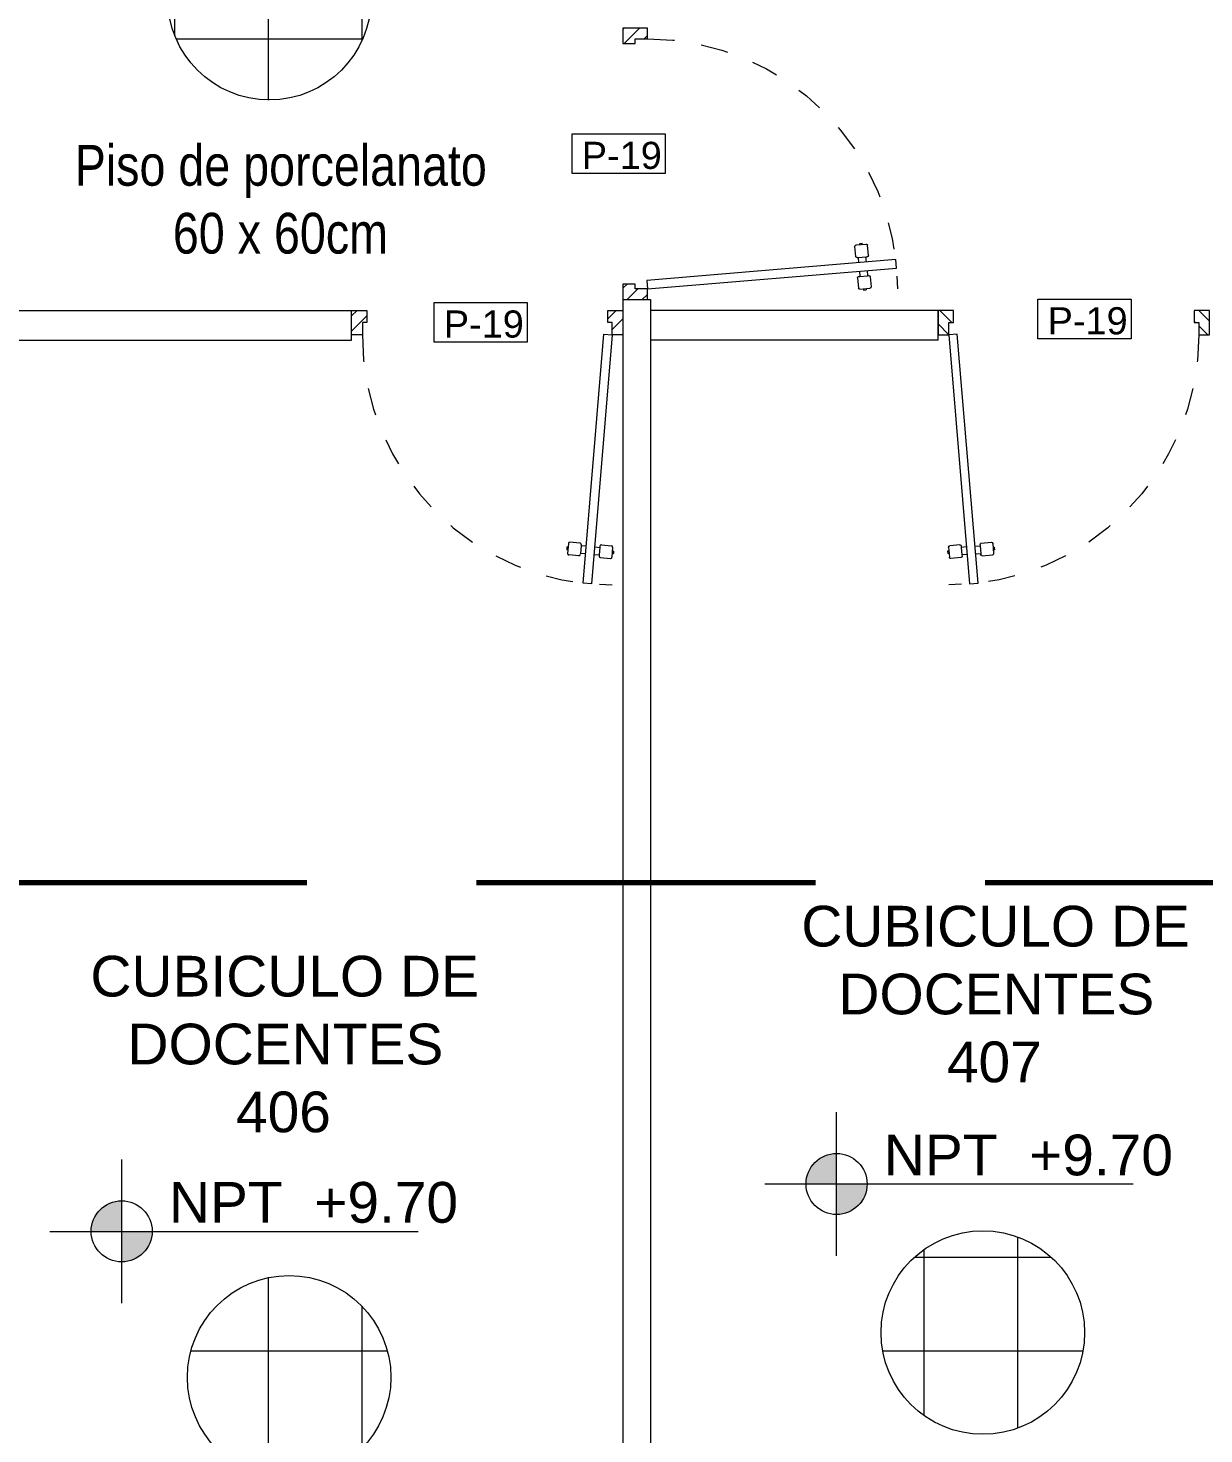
# Model space of a CAD drawing. Header units: inches. Extents: x 140 to 978, y -82 to 38.
# Drawn here: x 876.04 to 880.37, y -10.71 to -5.54 of the extents above; entities that cross this region are included whole.
import ezdxf

# ---------------------------------------------------------------- set-up
doc = ezdxf.new("R2010")
doc.units = ezdxf.units.IN
doc.header["$MEASUREMENT"] = 0
doc.linetypes.add('DASHED', pattern=[0.75, 0.5, -0.25])
doc.linetypes.add('DASHED2', pattern=[0.375, 0.25, -0.125])
for name, color, linetype, lineweight in [('UNSAAC-CORTE MURO', 42, 'Continuous', 35), ('UNSAAC-LINEA DE CORTE', 7, 'Continuous', 70), ('UNSAAC-MUEBLE', 254, 'Continuous', 0), ('UNSAAC-PISOS', 253, 'Continuous', 0), ('UNSAAC-PROYECCIONES', 38, 'DASHED2', 0), ('UNSAAC-TEXTOS', 250, 'Continuous', 0), ('UNSAAC-VARIOS', 30, 'Continuous', 0)]:
    doc.layers.add(name, color=color, linetype=linetype, lineweight=lineweight)
doc.styles.add('5mm', font='GOTHIC.TTF', dxfattribs={"height": 4.999999999999999})
doc.styles.add('narrow', font='')
doc.styles.get("Standard").update_dxf_attribs({"font": 'arial.ttf'})
doc.styles.get('narrow').set_extended_font_data('Arial Narrow', italic=True)

# ---------------------------------------------------------------- blocks, each defined once
blk = doc.blocks.new('PRTX80')
at = {"layer": 'UNSAAC-TEXTOS'}
h = blk.add_hatch(dxfattribs=at)
h.set_pattern_fill('ANSI31', color=256, scale=0.01, style=0)
h.set_pattern_definition([(45, (-1.629622537688277, -4.234901596310408), (-0.02245064030267288, 0.02245064030267288), [])])
h.paths.add_polyline_path([(-0.7550000000000239, 0.03599999999997294), (-0.8000000000000114, 0.03600000000002979), (-0.8000000000000114, -0.03600000000000136), (-0.7685000000000173, -0.03600000000002979), (-0.7685000000000173, 0), (-0.7550000000000239, 0)])
h.paths.add_polyline_path([(0, 0.03600000000002979), (-0.04500000000001592, 0.03600000000000136), (-0.04500000000001592, 2.842170943040401e-14), (-0.03149999999996567, 2.842170943040401e-14), (-0.03149999999999409, -0.03599999999997294), (0, -0.03600000000000136)])
at = {"layer": 'UNSAAC-PROYECCIONES', "ltscale": 0.15}
blk.add_arc((-0.03150000000002251, -0.03600000000000136), 0.7369999999999948, 180.000000000011, 270, dxfattribs=at)
at = {"layer": 'UNSAAC-TEXTOS'}
for p, q in [((-0.1654626311569416, -0.6619715505120496), (-0.1660841932950063, -0.6694457501687339)), ((-0.1617255313285852, -0.662282331581082), (-0.1654626311569416, -0.6619715505120496)), ((-0.1607931881214597, -0.6510710320959561), (-0.1632794366737755, -0.6809678307228637)), ((-0.1268485085971349, -0.6501309618889479), (-0.1567453072240426, -0.6476447133366605)), ((-0.1237329709068717, -0.6579159426147498), (-0.1255976573210944, -0.6803385415848879)), ((-0.1234221898378394, -0.6541788427863366), (-0.1237329709068717, -0.6579159426147498)), ((-0.1084114281213147, -0.6591900978861815), (-0.1237329709068717, -0.657915942614693)), ((-0.08349742926668569, -0.6612619716796644), (-0.0681758864811286, -0.6625361269510961)), ((-0.0681758864811286, -0.6625361269511529), (-0.07004057289535126, -0.684958725921291)), ((-0.06786510541209623, -0.6587990271227113), (-0.0681758864811286, -0.6625361269511529)), ((-0.06381722451467908, -0.6553727083634158), (-0.03392042588777144, -0.6578589569157316)), ((-0.03049410712847589, -0.6619068378131203), (-0.03298035568079172, -0.691803636440028)), ((-0.16234709346665, -0.6697565312377662), (-0.1660841932950063, -0.6694457501687339)), ((-0.1299563192875723, -0.6875019601725114), (-0.1598531179144516, -0.6850157116202809)), ((-0.1255976573210944, -0.6803385415848879), (-0.1259084383901552, -0.684075641413159)), ((-0.1102761145355373, -0.6816126968563196), (-0.1255976573210944, -0.6803385415848879)), ((-0.08536211568090835, -0.6836845706498025), (-0.07004057289535126, -0.684958725921291)), ((-0.07004057289535126, -0.684958725921291), (-0.07035135396435521, -0.6886958257495621)), ((-0.06692503520505966, -0.6927437066469793), (-0.03702823657818044, -0.6952299551993519)), ((-0.03204801247366618, -0.6805923369549305), (-0.02831091264530983, -0.6809031180239629)), ((-0.03142645033560143, -0.6731181372982462), (-0.02768935050724508, -0.6734289183672786)), ((-0.02768935050724508, -0.6734289183672786), (-0.02831091264530983, -0.6809031180239629))]:
    blk.add_line(p, q, dxfattribs=at)
for points in [[(-0.8000000000000114, 0.03600000000000136), (-0.7550000000000239, 0.03600000000000136), (-0.7550000000000239, 0), (-0.7685000000000173, 0), (-0.7685000000000173, -0.03600000000000136), (-0.8000000000000114, -0.03600000000000136), (-0.8000000000000114, 0.03600000000000136)], [(-0.04500000000001592, 0.03600000000000136), (0, 0.03600000000000136), (0, -0.03600000000000136), (-0.03149999999999409, -0.03600000000000136), (-0.03149999999999409, 0), (-0.04500000000001592, 0), (-0.04500000000001592, 0.03600000000000136)]]:
    blk.add_lwpolyline(points, dxfattribs=at)
blk.add_lwpolyline([(-0.05641399885575993, -0.03392812620643326), (-0.03150000000002251, -0.03600000000000136), (-0.0925436889916682, -0.770042006995709), (-0.1174576878462972, -0.7679701332022546)], close=True, dxfattribs=at)
for centre, start, end in [((-0.1570560882931034, -0.6513818131650169), 85.24616264725039, 175.2461626472142), ((-0.1271592896661957, -0.6538680617173043), 355.2461626472142, 85.24616264724675), ((-0.06412800558373988, -0.6591098081917721), 85.24616264718163, 175.2461626472142), ((-0.03423120695683224, -0.6615960567441164), 355.2461626472142, 85.24616264717801), ((-0.1595423368454192, -0.6812786117919245), 175.2461626472142, 265.2461626472468), ((-0.1296455382185115, -0.6837648603441551), 265.2461626472504, 355.2461626472142), ((-0.06661425413599886, -0.6890066068186229), 175.2461626472142, 265.246162647178), ((-0.03671745550914807, -0.691492855371024), 265.2461626471816, 355.2461626472142)]:
    blk.add_arc(centre, 0.00375, start, end, dxfattribs=at)
blk = doc.blocks.new('A$C1DC20D96')
at = {"layer": 'UNSAAC-MUEBLE', "xscale": -1.167239801663273, "yscale": 1.167239801663273, "zscale": 1.167239801663273, "rotation": 180}
blk.add_blockref('PRTX80', (-9.781438166100997e-07, 0.03444258034255832), dxfattribs=at)
blk = doc.blocks.new('puertaDer')
at = {"layer": 'UNSAAC-MUEBLE', "lineweight": 0, "ltscale": 0.4, "xscale": 1.070902481408632, "yscale": 1.070902481408632, "zscale": 1.070902481408632, "rotation": 270}
blk.add_blockref('A$C1DC20D96', (0.05186535524511049, -1.047496652972768e-06), dxfattribs=at)
blk = doc.blocks.new('puzo')
at = {"layer": 'UNSAAC-PISOS'}
h = blk.add_hatch(dxfattribs=at)
h.set_pattern_fill('_USER', color=256, scale=0.3452850543121788, style=0, double=1, pattern_type=0)
h.set_pattern_definition([(0, (1324.068147049425, 3.747958097912292), (0, 0.3452850543121787), []), (90, (1324.068147049425, 3.747958097912292), (-0.3452850543121788, 2.114261182784148e-17), [])])
edge = h.paths.add_edge_path()
edge.add_arc((1324.205880251042, 3.902950040924726), 0.3753575559887786, 0, 360)
blk.add_circle((1324.205931168964, 3.903305219399844), 0.3750000000000604, dxfattribs=at)
at = {"layer": 'UNSAAC-TEXTOS', "insert": (1323.475897612018, 3.362436372597827), "char_height": 0.15, "width": 1.523970260132011, "attachment_point": 1, "style": 'narrow'}
blk.add_mtext('\\pi0.012394;{\\fArial Narrow|b0|i0|c0|p34;Piso de porcelanato \\P\\pi0.37414;60 x 60cm}', dxfattribs=at)
blk = doc.blocks.new('npt')
at = {"layer": 'UNSAAC-TEXTOS'}
h = blk.add_hatch(color=0, dxfattribs=at)
h.dxf.hatch_style = 1
h.paths.add_polyline_path([(0.05220952644776844, -8.881784197001252e-16), (0, -8.881784197001252e-16), (0, -0.05220952644595034, 0.4142135623704376)])
h.paths.add_polyline_path([(0, 0.05220952644594945, 0.4142135623704376), (-0.05220952644776844, -8.881784197001252e-16), (0, -8.881784197001252e-16)])
at = {"layer": 'UNSAAC-TEXTOS', "color": 0}
for p, q in [((0, -0.1228497915071793), (0, 0.1228497915071785)), ((-0.1228497915053595, 0), (0.5070458795726154, 0))]:
    blk.add_line(p, q, dxfattribs=at)
blk.add_circle((0, 0), 0.0522095264476415, dxfattribs=at)
blk = doc.blocks.new('npty')
at = {"layer": 'UNSAAC-TEXTOS', "xscale": 2.154779168756153, "yscale": 2.154779168756153, "zscale": 2.154779168756153}
blk.add_blockref('npt', (1323.156423079998, 5.491066007578823), dxfattribs=at)
at = {"layer": 'UNSAAC-TEXTOS', "insert": (1323.330469367226, 5.672892159341089), "char_height": 0.15, "width": 1.063870505094155, "attachment_point": 1, "style": '5mm'}
blk.add_mtext('{\\fArial|b0|i0|c0|p34;NPT  +9.70}', dxfattribs=at)

msp = doc.modelspace()

# ---------------------------------------------------------------- linework, layer by layer
at = {"layer": 'UNSAAC-LINEA DE CORTE', "linetype": 'DASHED', "ltscale": 2.5}
msp.add_line((832.6910961453636, -8.68332949171105), (892.0939311742964, -8.68332949171105), dxfattribs=at)
at = {"layer": 'UNSAAC-TEXTOS'}
for points in [[(878.0431719301137, -5.92470013001973), (878.3867672299834, -5.92470013001973), (878.3867672299834, -6.070757603515332), (878.0431719301137, -6.070757603515332)], [(877.5346606399485, -6.546124475435292), (877.8782559398182, -6.546124475435292), (877.8782559398182, -6.692181948930894), (877.5346606399485, -6.692181948930894)], [(879.7601396903151, -6.534173766309479), (880.1037349901849, -6.534173766309479), (880.1037349901849, -6.680231239805082), (879.7601396903151, -6.680231239805082)]]:
    msp.add_lwpolyline(points, close=True, dxfattribs=at)
at = {"layer": 'UNSAAC-VARIOS'}
for p, q in [((877.231066631721, -6.685063728561289), (877.231066631721, -6.575063728561304)), ((878.231066631721, -6.535063728560175), (878.3326666317209, -6.535063728560345)), ((879.3926666317213, -6.685063728561289), (879.3926666317213, -6.575063728561304))]:
    msp.add_line(p, q, dxfattribs=at)
for points in [[(875.9326666317218, -6.575063728561304), (877.231066631721, -6.575063728561304)], [(878.231066631721, -6.535063728560175), (878.231066631721, -13.27586372856067)], [(878.3326666317209, -6.535063728560175), (878.3326666317209, -13.27586372856067)], [(879.3926666317213, -6.575063728561304), (878.3326666317209, -6.575063728561304)], [(875.9326666317218, -6.685063728561289), (877.231066631721, -6.685063728561289)], [(879.3926666317213, -6.685063728561289), (878.3326666317209, -6.685063728561289)]]:
    msp.add_lwpolyline(points, dxfattribs=at)

# ---------------------------------------------------------------- block references
at = {"layer": 'UNSAAC-CORTE MURO'}
for name, p in [('puzo', (-447.2779096152177, -9.328152095441808)), ('npty', (-444.138274355233, -15.28506488017251)), ('npty', (-446.7729476802987, -15.45959812318026)), ('puzo', (-444.6486719586409, -14.24477934062736)), ('puzo', (-447.2053102804549, -14.4098908274402))]:
    msp.add_blockref(name, p, dxfattribs=at)
at = {"layer": 'UNSAAC-MUEBLE', "color": 251, "linetype": 'Continuous'}
msp.add_blockref('puertaDer', (878.1873166317209, -6.535063728560175), dxfattribs=at)
at = {"layer": 'UNSAAC-MUEBLE', "color": 251, "linetype": 'Continuous', "xscale": -1, "rotation": 90}
msp.add_blockref('puertaDer', (878.231066631721, -6.531313728561315), dxfattribs=at)
at = {"layer": 'UNSAAC-MUEBLE', "color": 251, "linetype": 'Continuous', "rotation": 270}
msp.add_blockref('puertaDer', (879.3926666317213, -6.531313728561315), dxfattribs=at)

# ---------------------------------------------------------------- texts
at = {"layer": 'UNSAAC-TEXTOS', "char_height": 0.1, "attachment_point": 1}
for insert in [(878.0790392970534, -5.953995084632581), (877.5705280068883, -6.575419430048143), (879.7960070572549, -6.56346872092233)]:
    msp.add_mtext_dynamic_manual_height_columns('{\\f@Arial Unicode MS|b0|i0|c0|p34;P-}19', width=0.2, gutter_width=1, heights=[0], dxfattribs=dict(at, insert=insert))
at = {"layer": 'UNSAAC-TEXTOS', "char_height": 0.15, "width": 2.274485395047389, "attachment_point": 1}
for s, insert in [('\\pi0.43201;CUBICULO DE \\P\\pi0.56865;DOCENTES\\P\\pi0.96852;407', (878.456219336727, -8.769009910481188)), ('\\pi0.43201;CUBICULO DE \\P\\pi0.56865;DOCENTES\\P\\pi0.96857;406', (875.8361779644871, -8.95328568867138))]:
    msp.add_mtext(s, dxfattribs=dict(at, insert=insert))

doc.saveas('drawing.dxf')
